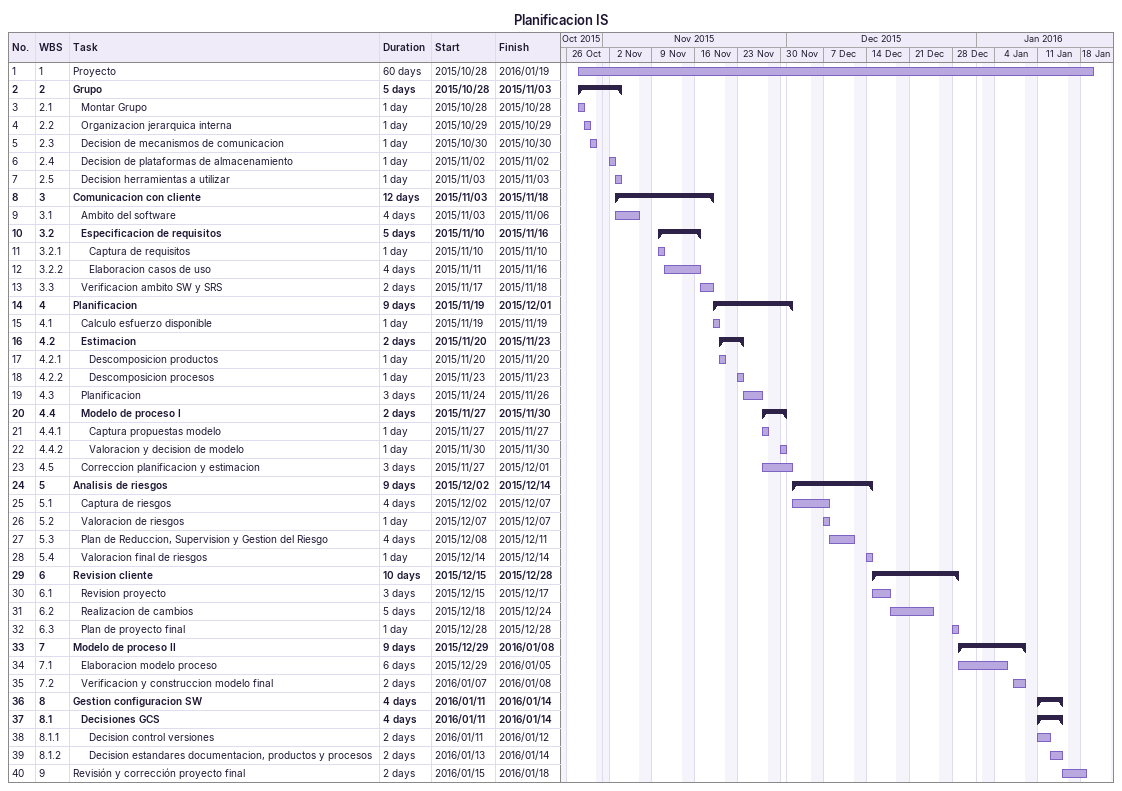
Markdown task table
Planificacion IS

| ID | WBS | Task | Duration | Start | Finish |
|---|---|---|---|---|---|
| 1 | 1 | Proyecto | 60d | 2015-10-28 | 2016-01-19 |
| 2 | 2 | **Grupo** | 5d | 2015-10-28 | 2015-11-03 |
| 3 | 2.1 | Montar Grupo | 1d | 2015-10-28 | 2015-10-28 |
| 4 | 2.2 | Organizacion jerarquica interna | 1d | 2015-10-29 | 2015-10-29 |
| 5 | 2.3 | Decision de mecanismos de comunicacion | 1d | 2015-10-30 | 2015-10-30 |
| 6 | 2.4 | Decision de plataformas de almacenamiento | 1d | 2015-11-02 | 2015-11-02 |
| 7 | 2.5 | Decision herramientas a utilizar | 1d | 2015-11-03 | 2015-11-03 |
| 8 | 3 | **Comunicacion con cliente** | 12d | 2015-11-03 | 2015-11-18 |
| 9 | 3.1 | Ambito del software | 4d | 2015-11-03 | 2015-11-06 |
| 10 | 3.2 | **Especificacion de requisitos** | 5d | 2015-11-10 | 2015-11-16 |
| 11 | 3.2.1 | Captura de requisitos | 1d | 2015-11-10 | 2015-11-10 |
| 12 | 3.2.2 | Elaboracion casos de uso | 4d | 2015-11-11 | 2015-11-16 |
| 13 | 3.3 | Verificacion ambito SW y SRS | 2d | 2015-11-17 | 2015-11-18 |
| 14 | 4 | **Planificacion** | 9d | 2015-11-19 | 2015-12-01 |
| 15 | 4.1 | Calculo esfuerzo disponible | 1d | 2015-11-19 | 2015-11-19 |
| 16 | 4.2 | **Estimacion** | 2d | 2015-11-20 | 2015-11-23 |
| 17 | 4.2.1 | Descomposicion productos | 1d | 2015-11-20 | 2015-11-20 |
| 18 | 4.2.2 | Descomposicion procesos | 1d | 2015-11-23 | 2015-11-23 |
| 19 | 4.3 | Planificacion | 3d | 2015-11-24 | 2015-11-26 |
| 20 | 4.4 | **Modelo de proceso I** | 2d | 2015-11-27 | 2015-11-30 |
| 21 | 4.4.1 | Captura propuestas modelo | 1d | 2015-11-27 | 2015-11-27 |
| 22 | 4.4.2 | Valoracion y decision de modelo | 1d | 2015-11-30 | 2015-11-30 |
| 23 | 4.5 | Correccion planificacion y estimacion | 3d | 2015-11-27 | 2015-12-01 |
| 24 | 5 | **Analisis de riesgos** | 9d | 2015-12-02 | 2015-12-14 |
| 25 | 5.1 | Captura de riesgos | 4d | 2015-12-02 | 2015-12-07 |
| 26 | 5.2 | Valoracion de riesgos | 1d | 2015-12-07 | 2015-12-07 |
| 27 | 5.3 | Plan de Reduccion, Supervision y Gestion del Riesgo | 4d | 2015-12-08 | 2015-12-11 |
| 28 | 5.4 | Valoracion final de riesgos | 1d | 2015-12-14 | 2015-12-14 |
| 29 | 6 | **Revision cliente** | 10d | 2015-12-15 | 2015-12-28 |
| 30 | 6.1 | Revision proyecto | 3d | 2015-12-15 | 2015-12-17 |
| 31 | 6.2 | Realizacion de cambios | 5d | 2015-12-18 | 2015-12-24 |
| 32 | 6.3 | Plan de proyecto final | 1d | 2015-12-28 | 2015-12-28 |
| 33 | 7 | **Modelo de proceso II** | 9d | 2015-12-29 | 2016-01-08 |
| 34 | 7.1 | Elaboracion modelo proceso | 6d | 2015-12-29 | 2016-01-05 |
| 35 | 7.2 | Verificacion y construccion modelo final | 2d | 2016-01-07 | 2016-01-08 |
| 36 | 8 | **Gestion configuracion SW** | 4d | 2016-01-11 | 2016-01-14 |
| 37 | 8.1 | **Decisiones GCS** | 4d | 2016-01-11 | 2016-01-14 |
| 38 | 8.1.1 | Decision control versiones | 2d | 2016-01-11 | 2016-01-12 |
| 39 | 8.1.2 | Decision estandares documentacion, productos y procesos | 2d | 2016-01-13 | 2016-01-14 |
| 40 | 9 | Revisión y corrección proyecto final | 2d | 2016-01-15 | 2016-01-18 |
